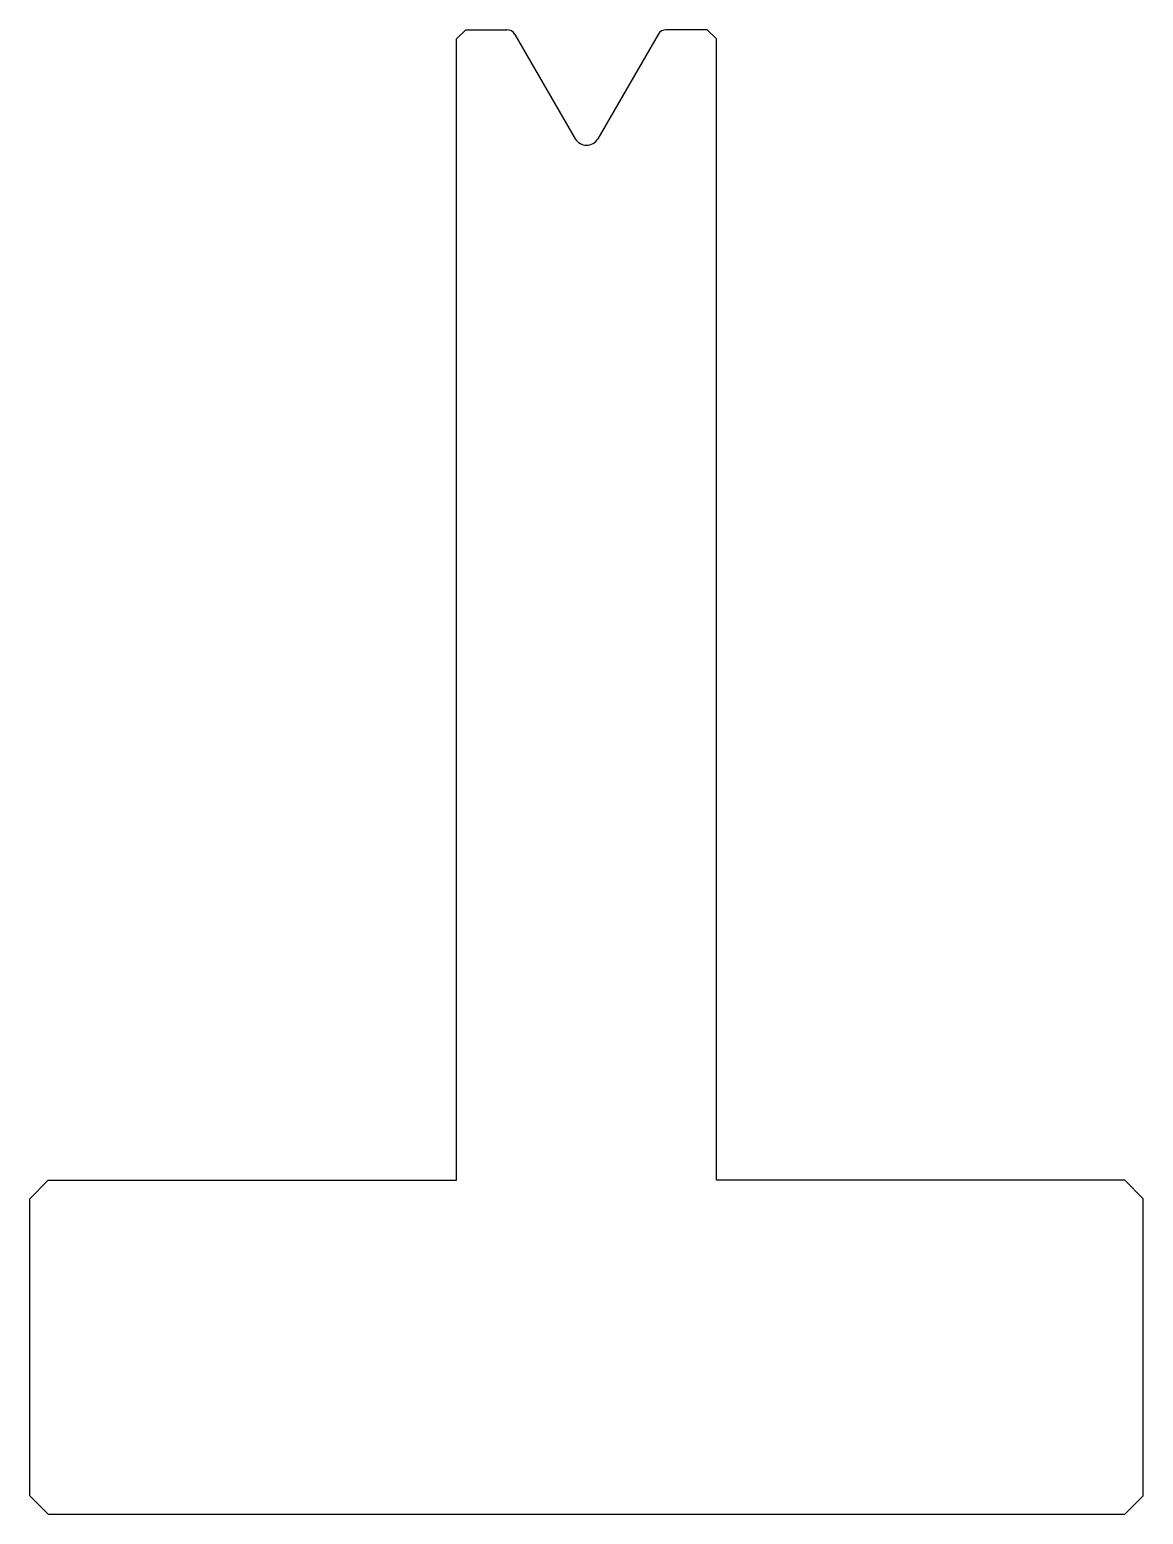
# Model space of a CAD drawing. Extents: x 35.7 to 95.7, y 44.2 to 124.2.
import ezdxf

# ---------------------------------------------------------------- set-up
doc = ezdxf.new("R2010")
doc.units = 0
doc.header["$LTSCALE"] = 25.4
doc.layers.add('PREDEFINITO', color=7, linetype='CONTINUOUS')

msp = doc.modelspace()

# ---------------------------------------------------------------- linework, layer by layer
at = {"layer": 'PREDEFINITO', "color": 7, "linetype": 'CONTINUOUS'}
for p, q in [((58.712, 123.652), (59.212, 124.152)), ((59.212, 124.152), (61.423, 124.152)), ((72.212, 124.152), (70, 124.152)), ((72.212, 124.152), (72.712, 123.652)), ((58.712, 62.152), (58.712, 123.652)), ((61.856, 123.902), (65.106, 118.274)), ((69.567, 123.902), (66.318, 118.274)), ((72.712, 62.152), (72.712, 123.652)), ((36.712, 62.152), (35.712, 61.152)), ((36.712, 62.152), (58.712, 62.152)), ((94.712, 62.152), (72.712, 62.152)), ((95.712, 61.152), (94.712, 62.152)), ((35.712, 45.152), (35.712, 61.152)), ((95.712, 45.152), (95.712, 61.152)), ((35.712, 45.152), (36.712, 44.152)), ((94.712, 44.152), (95.712, 45.152)), ((36.712, 44.152), (94.712, 44.152))]:
    msp.add_line(p, q, dxfattribs=at)
for centre, radius, start, end in [((61.423, 123.652), 0.5, 30, 90), ((70, 123.652), 0.5, 90, 150), ((65.712, 118.624), 0.7, 210, 330)]:
    msp.add_arc(centre, radius, start, end, dxfattribs=at)

doc.saveas('drawing.dxf')
